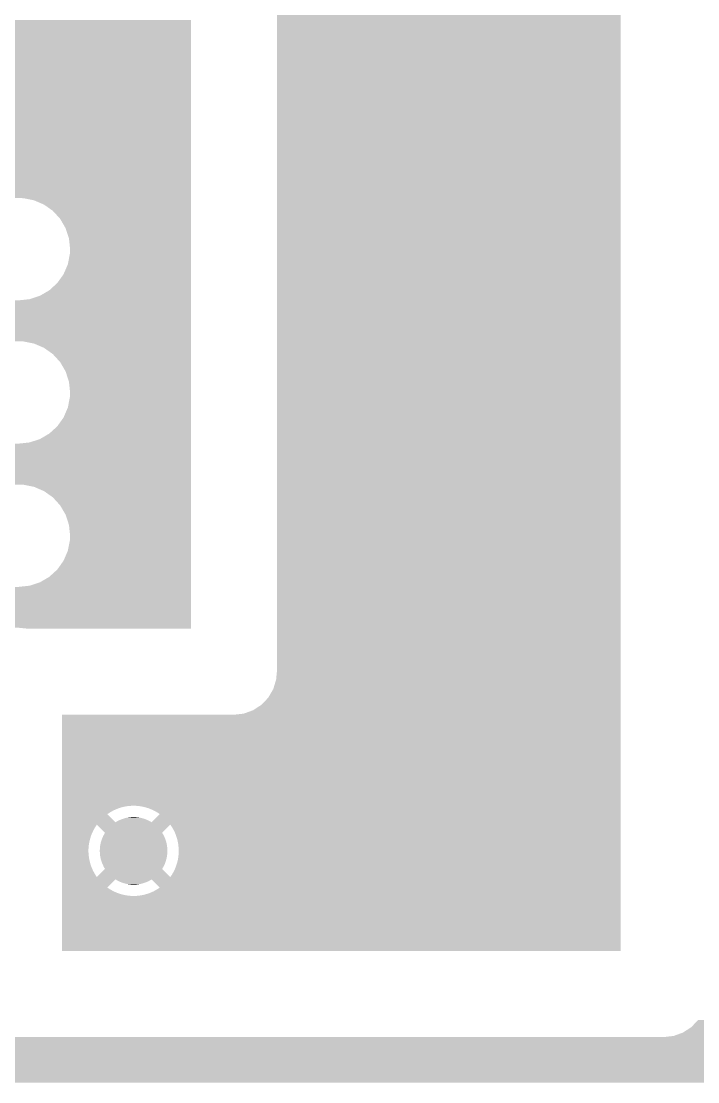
# Model space of a CAD drawing. Extents: x 295 to 953, y 10 to 290.
# Drawn here: x 558.18 to 571.97, y 216.42 to 238.05 of the extents above; entities that cross this region are included whole.
import ezdxf

# ---------------------------------------------------------------- set-up
doc = ezdxf.new("R2010")
doc.units = 0
doc.header["$LTSCALE"] = 5
doc.header["$MEASUREMENT"] = 0
doc.layers.add('PWR', color=7, linetype='CONTINUOUS')

msp = doc.modelspace()

# ---------------------------------------------------------------- linework, layer by layer
at = {"layer": 'PWR'}
for points in [[(563.392, 229.892), (563.392, 242.465), (570.403, 229.892), (570.403, 242.465)], [(511.399, 238.021), (511.399, 238.069), (561.64, 238.021), (561.64, 238.069)], [(556.572, 237.983), (556.547, 238.021), (561.64, 237.983), (561.64, 238.021)], [(556.606, 237.927), (556.572, 237.983), (561.64, 237.927), (561.64, 237.983)], [(556.635, 237.868), (556.606, 237.927), (561.64, 237.868), (561.64, 237.927)], [(556.66, 237.808), (556.635, 237.868), (561.64, 237.808), (561.64, 237.868)], [(556.681, 237.745), (556.66, 237.808), (561.64, 237.745), (561.64, 237.808)], [(556.697, 237.682), (556.681, 237.745), (561.64, 237.682), (561.64, 237.745)], [(556.709, 237.617), (556.697, 237.682), (561.64, 237.617), (561.64, 237.682)], [(556.716, 237.552), (556.709, 237.617), (561.64, 237.552), (561.64, 237.617)], [(556.718, 237.487), (556.716, 237.552), (561.64, 237.487), (561.64, 237.552)], [(556.717, 237.441), (556.718, 237.487), (561.64, 237.441), (561.64, 237.487)], [(556.667, 237.185), (556.686, 237.247), (561.64, 237.185), (561.64, 237.247)], [(556.686, 237.247), (556.701, 237.311), (561.64, 237.247), (561.64, 237.311)], [(556.701, 237.311), (556.711, 237.376), (561.64, 237.311), (561.64, 237.376)], [(556.711, 237.376), (556.717, 237.441), (561.64, 237.376), (561.64, 237.441)], [(556.583, 237.007), (556.615, 237.064), (561.64, 237.007), (561.64, 237.064)], [(556.615, 237.064), (556.643, 237.123), (561.64, 237.064), (561.64, 237.123)], [(556.643, 237.123), (556.667, 237.185), (561.64, 237.123), (561.64, 237.185)], [(538.146, 236.904), (538.141, 236.952), (561.64, 236.904), (561.64, 236.952)], [(556.332, 236.737), (556.166, 236.904), (561.64, 236.737), (561.64, 236.904)], [(556.547, 236.952), (556.583, 237.007), (561.64, 236.952), (561.64, 237.007)], [(555.883, 236.57), (555.948, 236.579), (561.64, 236.57), (561.64, 236.579)], [(555.948, 236.579), (556.013, 236.592), (561.64, 236.579), (561.64, 236.592)], [(556.013, 236.592), (556.076, 236.61), (561.64, 236.592), (561.64, 236.61)], [(556.076, 236.61), (556.138, 236.632), (561.64, 236.61), (561.64, 236.632)], [(556.138, 236.632), (556.198, 236.658), (561.64, 236.632), (561.64, 236.658)], [(556.198, 236.658), (556.256, 236.688), (561.64, 236.658), (561.64, 236.688)], [(556.256, 236.688), (556.311, 236.723), (561.64, 236.688), (561.64, 236.723)], [(556.311, 236.723), (556.332, 236.737), (561.64, 236.723), (561.64, 236.737)], [(537.885, 236.212), (538.013, 236.392), (561.64, 236.212), (561.64, 236.392)], [(538.013, 236.392), (538.088, 236.567), (561.64, 236.392), (561.64, 236.567)], [(555.818, 236.567), (555.883, 236.57), (561.64, 236.567), (561.64, 236.57)], [(537.722, 236.063), (537.885, 236.212), (561.64, 236.063), (561.64, 236.212)], [(537.323, 235.883), (537.532, 235.952), (561.64, 235.883), (561.64, 235.952)], [(537.532, 235.952), (537.722, 236.063), (561.64, 235.952), (561.64, 236.063)], [(527.427, 235.769), (527.344, 235.86), (561.64, 235.769), (561.64, 235.86)], [(527.538, 235.578), (527.427, 235.769), (561.64, 235.578), (561.64, 235.769)], [(537.103, 235.86), (537.323, 235.883), (561.64, 235.86), (561.64, 235.883)], [(527.607, 235.369), (527.538, 235.578), (561.64, 235.369), (561.64, 235.578)], [(527.631, 235.15), (527.607, 235.369), (561.64, 235.15), (561.64, 235.369)], [(527.626, 235.058), (527.631, 235.15), (561.64, 235.058), (561.64, 235.15)], [(527.584, 234.842), (527.626, 235.058), (561.64, 234.842), (561.64, 235.058)], [(527.369, 234.459), (527.497, 234.639), (561.64, 234.459), (561.64, 234.639)], [(527.497, 234.639), (527.584, 234.842), (561.64, 234.639), (561.64, 234.842)], [(527.348, 234.44), (527.369, 234.459), (561.64, 234.44), (561.64, 234.459)], [(558.226, 234.436), (558.135, 234.44), (561.64, 234.436), (561.64, 234.44)], [(558.443, 234.393), (558.226, 234.436), (561.64, 234.393), (561.64, 234.436)], [(558.645, 234.306), (558.443, 234.393), (561.64, 234.306), (561.64, 234.393)], [(558.825, 234.179), (558.645, 234.306), (561.64, 234.179), (561.64, 234.306)], [(558.974, 234.016), (558.825, 234.179), (561.64, 234.016), (561.64, 234.179)], [(559.085, 233.826), (558.974, 234.016), (561.64, 233.826), (561.64, 234.016)], [(559.154, 233.616), (559.085, 233.826), (561.64, 233.616), (561.64, 233.826)], [(559.177, 233.397), (559.154, 233.616), (561.64, 233.397), (561.64, 233.616)], [(559.173, 233.305), (559.177, 233.397), (561.64, 233.305), (561.64, 233.397)], [(559.131, 233.089), (559.173, 233.305), (561.64, 233.089), (561.64, 233.305)], [(559.044, 232.887), (559.131, 233.089), (561.64, 232.887), (561.64, 233.089)], [(558.753, 232.558), (558.916, 232.707), (561.64, 232.558), (561.64, 232.707)], [(558.916, 232.707), (559.044, 232.887), (561.64, 232.707), (561.64, 232.887)], [(558.563, 232.447), (558.753, 232.558), (561.64, 232.447), (561.64, 232.558)], [(511.399, 231.519), (511.399, 232.354), (561.64, 231.519), (561.64, 232.354)], [(558.135, 232.354), (558.354, 232.378), (561.64, 232.354), (561.64, 232.378)], [(558.354, 232.378), (558.563, 232.447), (561.64, 232.378), (561.64, 232.447)], [(558.226, 231.515), (558.135, 231.519), (561.64, 231.515), (561.64, 231.519)], [(558.443, 231.472), (558.226, 231.515), (561.64, 231.472), (561.64, 231.515)], [(558.645, 231.385), (558.443, 231.472), (561.64, 231.385), (561.64, 231.472)], [(558.825, 231.258), (558.645, 231.385), (561.64, 231.258), (561.64, 231.385)], [(558.974, 231.095), (558.825, 231.258), (561.64, 231.095), (561.64, 231.258)], [(559.085, 230.905), (558.974, 231.095), (561.64, 230.905), (561.64, 231.095)], [(559.154, 230.695), (559.085, 230.905), (561.64, 230.695), (561.64, 230.905)], [(559.177, 230.476), (559.154, 230.695), (561.64, 230.476), (561.64, 230.695)], [(559.131, 230.168), (559.173, 230.384), (561.64, 230.168), (561.64, 230.384)], [(559.173, 230.384), (559.177, 230.476), (561.64, 230.384), (561.64, 230.476)], [(559.044, 229.966), (559.131, 230.168), (561.64, 229.966), (561.64, 230.168)], [(558.916, 229.786), (558.992, 229.892), (561.64, 229.786), (561.64, 229.892)], [(558.992, 229.892), (559.044, 229.966), (561.64, 229.892), (561.64, 229.966)], [(563.392, 224.78), (563.392, 229.892), (570.403, 224.78), (570.403, 229.892)], [(558.753, 229.637), (558.916, 229.786), (561.64, 229.637), (561.64, 229.786)], [(558.135, 229.433), (558.354, 229.457), (561.64, 229.433), (561.64, 229.457)], [(558.354, 229.457), (558.563, 229.526), (561.64, 229.457), (561.64, 229.526)], [(558.563, 229.526), (558.753, 229.637), (561.64, 229.526), (561.64, 229.637)], [(538.146, 229.308), (538.133, 229.433), (561.64, 229.308), (561.64, 229.433)], [(538.142, 229.216), (538.146, 229.308), (561.64, 229.216), (561.64, 229.308)], [(538.1, 229), (538.142, 229.216), (561.64, 229), (561.64, 229.216)], [(537.885, 228.617), (538.013, 228.797), (561.64, 228.617), (561.64, 228.797)], [(538.013, 228.797), (538.1, 229), (561.64, 228.797), (561.64, 229)], [(537.864, 228.598), (537.885, 228.617), (561.64, 228.598), (561.64, 228.617)], [(558.226, 228.594), (558.135, 228.598), (561.64, 228.594), (561.64, 228.598)], [(558.443, 228.551), (558.226, 228.594), (561.64, 228.551), (561.64, 228.594)], [(558.645, 228.464), (558.443, 228.551), (561.64, 228.464), (561.64, 228.551)], [(558.825, 228.337), (558.645, 228.464), (561.64, 228.337), (561.64, 228.464)], [(558.974, 228.174), (558.825, 228.337), (561.64, 228.174), (561.64, 228.337)], [(559.085, 227.984), (558.974, 228.174), (561.64, 227.984), (561.64, 228.174)], [(559.154, 227.774), (559.085, 227.984), (561.64, 227.774), (561.64, 227.984)], [(559.177, 227.555), (559.154, 227.774), (561.64, 227.555), (561.64, 227.774)], [(559.173, 227.463), (559.177, 227.555), (561.64, 227.463), (561.64, 227.555)], [(559.131, 227.247), (559.173, 227.463), (561.64, 227.247), (561.64, 227.463)], [(559.044, 227.045), (559.131, 227.247), (561.64, 227.045), (561.64, 227.247)], [(558.753, 226.716), (558.916, 226.865), (561.64, 226.716), (561.64, 226.865)], [(558.916, 226.865), (559.044, 227.045), (561.64, 226.865), (561.64, 227.045)], [(558.563, 226.605), (558.753, 226.716), (561.64, 226.605), (561.64, 226.716)], [(537.943, 226.422), (537.859, 226.512), (561.64, 226.422), (561.64, 226.512)], [(538.054, 226.231), (537.943, 226.422), (561.64, 226.231), (561.64, 226.422)], [(558.135, 226.512), (558.354, 226.536), (561.64, 226.512), (561.64, 226.536)], [(558.354, 226.536), (558.563, 226.605), (561.64, 226.536), (561.64, 226.605)], [(538.123, 226.022), (538.054, 226.231), (561.64, 226.022), (561.64, 226.231)], [(538.146, 225.803), (538.123, 226.022), (561.64, 225.803), (561.64, 226.022)], [(538.142, 225.711), (538.146, 225.803), (561.64, 225.711), (561.64, 225.803)], [(538.135, 225.677), (538.142, 225.711), (561.64, 225.677), (561.64, 225.711)], [(558.335, 225.657), (558.135, 225.677), (561.64, 225.657), (561.64, 225.677)], [(558.34, 225.657), (558.335, 225.657), (561.639, 225.657), (561.64, 225.657)], [(563.377, 224.62), (563.392, 224.78), (570.403, 224.62), (570.403, 224.78)], [(563.318, 224.427), (563.377, 224.62), (570.403, 224.427), (570.403, 224.62)], [(563.076, 224.106), (563.216, 224.252), (570.403, 224.106), (570.403, 224.252)], [(563.216, 224.252), (563.318, 224.427), (570.403, 224.252), (570.403, 224.427)], [(562.907, 223.996), (563.076, 224.106), (570.403, 223.996), (570.403, 224.106)], [(559.011, 223.903), (559.011, 223.904), (570.403, 223.903), (570.403, 223.904)], [(559.011, 222.049), (559.011, 223.903), (570.403, 222.049), (570.403, 223.903)], [(562.516, 223.904), (562.717, 223.927), (570.403, 223.904), (570.403, 223.927)], [(562.717, 223.927), (562.907, 223.996), (570.403, 223.927), (570.403, 223.996)], [(559.011, 222.045), (559.011, 222.049), (560.386, 222.045), (560.451, 222.049)], [(559.011, 222.037), (559.011, 222.045), (560.321, 222.037), (560.386, 222.045)], [(559.011, 222.024), (559.011, 222.037), (560.256, 222.024), (560.321, 222.037)], [(559.011, 222.006), (559.011, 222.024), (560.193, 222.006), (560.256, 222.024)], [(559.011, 221.984), (559.011, 222.006), (560.132, 221.984), (560.193, 222.006)], [(559.011, 221.958), (559.011, 221.984), (560.072, 221.958), (560.132, 221.984)], [(559.011, 221.927), (559.011, 221.958), (560.014, 221.927), (560.072, 221.958)], [(559.011, 221.892), (559.011, 221.927), (559.958, 221.892), (560.014, 221.927)], [(559.011, 221.878), (559.011, 221.892), (559.937, 221.878), (559.958, 221.892)], [(559.011, 221.712), (559.011, 221.878), (560.103, 221.712), (559.937, 221.878)], [(560.517, 222.048), (560.451, 222.049), (570.403, 222.048), (570.403, 222.049)], [(560.582, 222.042), (560.517, 222.048), (570.403, 222.042), (570.403, 222.048)], [(560.647, 222.032), (560.582, 222.042), (570.403, 222.032), (570.403, 222.042)], [(560.711, 222.017), (560.647, 222.032), (570.403, 222.017), (570.403, 222.032)], [(560.773, 221.998), (560.711, 222.017), (570.403, 221.998), (570.403, 222.017)], [(560.835, 221.974), (560.773, 221.998), (570.403, 221.974), (570.403, 221.998)], [(560.894, 221.946), (560.835, 221.974), (570.403, 221.946), (570.403, 221.974)], [(560.839, 221.712), (561.006, 221.878), (570.403, 221.712), (570.403, 221.878)], [(560.951, 221.914), (560.894, 221.946), (570.403, 221.914), (570.403, 221.946)], [(561.006, 221.878), (560.951, 221.914), (570.403, 221.878), (570.403, 221.914)], [(559.011, 221.663), (559.011, 221.712), (570.403, 221.663), (570.403, 221.712)], [(559.011, 221.609), (559.011, 221.663), (559.686, 221.609), (559.722, 221.663)], [(559.888, 221.497), (559.722, 221.663), (561.054, 221.497), (561.22, 221.663)], [(560.103, 221.712), (560.136, 221.732), (560.839, 221.712), (560.805, 221.732)], [(560.136, 221.732), (560.154, 221.74), (560.805, 221.732), (560.79, 221.74)], [(560.154, 221.74), (560.187, 221.757), (560.79, 221.74), (560.754, 221.757)], [(560.187, 221.757), (560.205, 221.764), (560.754, 221.757), (560.739, 221.764)], [(560.205, 221.764), (560.24, 221.778), (560.739, 221.764), (560.701, 221.778)], [(560.24, 221.778), (560.259, 221.784), (560.701, 221.778), (560.686, 221.784)], [(560.259, 221.784), (560.294, 221.795), (560.686, 221.784), (560.647, 221.795)], [(560.294, 221.795), (560.314, 221.8), (560.647, 221.795), (560.631, 221.8)], [(560.314, 221.8), (560.349, 221.807), (560.631, 221.8), (560.591, 221.807)], [(560.349, 221.807), (560.371, 221.81), (560.591, 221.807), (560.575, 221.81)], [(560.371, 221.81), (560.406, 221.815), (560.575, 221.81), (560.533, 221.815)], [(560.406, 221.815), (560.433, 221.817), (560.533, 221.815), (560.519, 221.817)], [(560.433, 221.817), (560.462, 221.818), (560.519, 221.817), (560.462, 221.818)], [(561.246, 221.626), (561.22, 221.663), (570.403, 221.626), (570.403, 221.663)], [(559.011, 221.551), (559.011, 221.609), (559.654, 221.551), (559.686, 221.609)], [(559.011, 221.492), (559.011, 221.551), (559.626, 221.492), (559.654, 221.551)], [(559.011, 221.431), (559.011, 221.492), (559.602, 221.431), (559.626, 221.492)], [(559.84, 221.405), (559.86, 221.448), (561.103, 221.405), (561.082, 221.448)], [(559.86, 221.448), (559.865, 221.456), (561.082, 221.448), (561.078, 221.456)], [(559.865, 221.456), (559.888, 221.497), (561.078, 221.456), (561.054, 221.497)], [(561.279, 221.569), (561.246, 221.626), (570.403, 221.569), (570.403, 221.626)], [(561.309, 221.511), (561.279, 221.569), (570.403, 221.511), (570.403, 221.569)], [(561.334, 221.45), (561.309, 221.511), (570.403, 221.45), (570.403, 221.511)], [(561.354, 221.388), (561.334, 221.45), (570.403, 221.388), (570.403, 221.45)], [(559.011, 221.368), (559.011, 221.431), (559.583, 221.368), (559.602, 221.431)], [(559.011, 221.305), (559.011, 221.368), (559.568, 221.305), (559.583, 221.368)], [(559.011, 221.24), (559.011, 221.305), (559.558, 221.24), (559.568, 221.305)], [(559.011, 221.174), (559.011, 221.24), (559.552, 221.174), (559.558, 221.24)], [(559.785, 221.186), (559.79, 221.233), (561.158, 221.186), (561.153, 221.233)], [(559.79, 221.233), (559.792, 221.242), (561.153, 221.233), (561.151, 221.242)], [(559.792, 221.242), (559.801, 221.289), (561.151, 221.242), (561.142, 221.289)], [(559.801, 221.289), (559.803, 221.298), (561.142, 221.289), (561.14, 221.298)], [(559.803, 221.298), (559.816, 221.343), (561.14, 221.298), (561.126, 221.343)], [(559.816, 221.343), (559.819, 221.352), (561.126, 221.343), (561.124, 221.352)], [(559.819, 221.352), (559.836, 221.397), (561.124, 221.352), (561.106, 221.397)], [(559.836, 221.397), (559.84, 221.405), (561.106, 221.397), (561.103, 221.405)], [(561.371, 221.324), (561.354, 221.388), (570.403, 221.324), (570.403, 221.388)], [(561.382, 221.26), (561.371, 221.324), (570.403, 221.26), (570.403, 221.324)], [(561.389, 221.195), (561.382, 221.26), (570.403, 221.195), (570.403, 221.26)], [(559.011, 221.109), (559.011, 221.174), (559.551, 221.109), (559.552, 221.174)], [(559.011, 221.043), (559.011, 221.109), (559.555, 221.043), (559.551, 221.109)], [(559.011, 220.978), (559.011, 221.043), (559.564, 220.978), (559.555, 221.043)], [(559.782, 221.129), (559.784, 221.177), (561.161, 221.129), (561.159, 221.177)], [(559.784, 221.081), (559.782, 221.129), (561.159, 221.081), (561.161, 221.129)], [(559.784, 221.177), (559.785, 221.186), (561.159, 221.177), (561.158, 221.186)], [(559.784, 221.072), (559.784, 221.081), (561.158, 221.072), (561.159, 221.081)], [(559.79, 221.025), (559.784, 221.072), (561.153, 221.025), (561.158, 221.072)], [(559.791, 221.016), (559.79, 221.025), (561.151, 221.016), (561.153, 221.025)], [(559.801, 220.969), (559.791, 221.016), (561.142, 220.969), (561.151, 221.016)], [(561.375, 220.953), (561.385, 221.018), (570.403, 220.953), (570.403, 221.018)], [(561.385, 221.018), (561.39, 221.084), (570.403, 221.018), (570.403, 221.084)], [(561.391, 221.129), (561.389, 221.195), (570.403, 221.129), (570.403, 221.195)], [(561.39, 221.084), (561.391, 221.129), (570.403, 221.084), (570.403, 221.129)], [(559.011, 220.914), (559.011, 220.978), (559.577, 220.914), (559.564, 220.978)], [(559.011, 220.851), (559.011, 220.914), (559.594, 220.851), (559.577, 220.914)], [(559.011, 220.789), (559.011, 220.851), (559.616, 220.789), (559.594, 220.851)], [(559.803, 220.96), (559.801, 220.969), (561.139, 220.96), (561.142, 220.969)], [(559.817, 220.915), (559.803, 220.96), (561.127, 220.915), (561.139, 220.96)], [(559.819, 220.906), (559.817, 220.915), (561.123, 220.906), (561.127, 220.915)], [(559.836, 220.861), (559.819, 220.906), (561.107, 220.861), (561.123, 220.906)], [(559.84, 220.853), (559.836, 220.861), (561.103, 220.853), (561.107, 220.861)], [(559.861, 220.81), (559.84, 220.853), (561.083, 220.81), (561.103, 220.853)], [(559.864, 220.802), (559.861, 220.81), (561.078, 220.802), (561.083, 220.81)], [(559.888, 220.761), (559.864, 220.802), (561.054, 220.761), (561.078, 220.802)], [(561.317, 220.766), (561.34, 220.827), (570.403, 220.766), (570.403, 220.827)], [(561.34, 220.827), (561.36, 220.89), (570.403, 220.827), (570.403, 220.89)], [(561.36, 220.89), (561.375, 220.953), (570.403, 220.89), (570.403, 220.953)], [(559.011, 220.729), (559.011, 220.789), (559.643, 220.729), (559.616, 220.789)], [(559.011, 220.671), (559.011, 220.729), (559.673, 220.671), (559.643, 220.729)], [(559.011, 220.615), (559.011, 220.671), (559.708, 220.615), (559.673, 220.671)], [(559.011, 220.595), (559.011, 220.615), (559.722, 220.595), (559.708, 220.615)], [(559.011, 220.546), (559.011, 220.595), (570.403, 220.546), (570.403, 220.595)], [(559.722, 220.595), (559.888, 220.761), (561.22, 220.595), (561.054, 220.761)], [(561.22, 220.595), (561.257, 220.649), (570.403, 220.595), (570.403, 220.649)], [(561.257, 220.649), (561.289, 220.707), (570.403, 220.649), (570.403, 220.707)], [(561.289, 220.707), (561.317, 220.766), (570.403, 220.707), (570.403, 220.766)], [(559.011, 220.38), (559.011, 220.546), (559.937, 220.38), (560.103, 220.546)], [(559.011, 220.344), (559.011, 220.38), (559.992, 220.344), (559.937, 220.38)], [(560.138, 220.526), (560.103, 220.546), (560.806, 220.526), (560.839, 220.546)], [(560.152, 220.518), (560.138, 220.526), (560.789, 220.518), (560.806, 220.526)], [(560.188, 220.501), (560.152, 220.518), (560.756, 220.501), (560.789, 220.518)], [(560.204, 220.494), (560.188, 220.501), (560.737, 220.494), (560.756, 220.501)], [(560.241, 220.48), (560.204, 220.494), (560.703, 220.48), (560.737, 220.494)], [(560.257, 220.474), (560.241, 220.48), (560.684, 220.474), (560.703, 220.48)], [(560.296, 220.463), (560.257, 220.474), (560.649, 220.463), (560.684, 220.474)], [(560.312, 220.458), (560.296, 220.463), (560.629, 220.458), (560.649, 220.463)], [(560.352, 220.451), (560.312, 220.458), (560.593, 220.451), (560.629, 220.458)], [(560.367, 220.448), (560.352, 220.451), (560.572, 220.448), (560.593, 220.451)], [(560.41, 220.443), (560.367, 220.448), (560.537, 220.443), (560.572, 220.448)], [(560.424, 220.441), (560.41, 220.443), (560.51, 220.441), (560.537, 220.443)], [(560.48, 220.44), (560.424, 220.441), (560.48, 220.44), (560.51, 220.441)], [(561.006, 220.38), (560.839, 220.546), (570.403, 220.38), (570.403, 220.546)], [(560.929, 220.331), (560.985, 220.366), (570.403, 220.331), (570.403, 220.366)], [(560.985, 220.366), (561.006, 220.38), (570.403, 220.366), (570.403, 220.38)], [(559.011, 220.312), (559.011, 220.344), (560.049, 220.312), (559.992, 220.344)], [(559.011, 220.284), (559.011, 220.312), (560.108, 220.284), (560.049, 220.312)], [(559.011, 220.26), (559.011, 220.284), (560.169, 220.26), (560.108, 220.284)], [(559.011, 220.241), (559.011, 220.26), (560.232, 220.241), (560.169, 220.26)], [(559.011, 220.226), (559.011, 220.241), (560.296, 220.226), (560.232, 220.241)], [(559.011, 220.216), (559.011, 220.226), (560.361, 220.216), (560.296, 220.226)], [(559.011, 220.21), (559.011, 220.216), (560.426, 220.21), (560.361, 220.216)], [(559.011, 220.209), (559.011, 220.21), (560.491, 220.209), (560.426, 220.21)], [(559.011, 219.085), (559.011, 220.209), (570.403, 219.085), (570.403, 220.209)], [(560.491, 220.209), (560.557, 220.213), (570.403, 220.209), (570.403, 220.213)], [(560.557, 220.213), (560.622, 220.221), (570.403, 220.213), (570.403, 220.221)], [(560.622, 220.221), (560.686, 220.234), (570.403, 220.221), (570.403, 220.234)], [(560.686, 220.234), (560.749, 220.252), (570.403, 220.234), (570.403, 220.252)], [(560.749, 220.252), (560.811, 220.274), (570.403, 220.252), (570.403, 220.274)], [(560.811, 220.274), (560.871, 220.3), (570.403, 220.274), (570.403, 220.3)], [(560.871, 220.3), (560.929, 220.331), (570.403, 220.3), (570.403, 220.331)], [(559.011, 219.084), (559.011, 219.085), (570.402, 219.084), (570.403, 219.085)], [(571.839, 217.534), (571.892, 217.589), (592.982, 217.534), (592.931, 217.589)], [(571.892, 217.589), (571.979, 217.68), (592.931, 217.589), (592.878, 217.68)], [(546.012, 217.299), (546.018, 217.332), (593.26, 217.299), (593.214, 217.332)], [(571.279, 217.332), (571.48, 217.355), (593.214, 217.332), (593.181, 217.355)], [(571.48, 217.355), (571.67, 217.424), (593.181, 217.355), (593.084, 217.424)], [(571.67, 217.424), (571.674, 217.426), (593.084, 217.424), (593.08, 217.426)], [(571.674, 217.426), (571.839, 217.534), (593.08, 217.426), (592.982, 217.534)], [(545.915, 217.005), (545.984, 217.165), (618.636, 217.005), (618.542, 217.165)], [(545.984, 217.165), (545.986, 217.169), (593.771, 217.165), (593.679, 217.169)], [(545.986, 217.17), (545.995, 217.212), (593.677, 217.17), (593.463, 217.212)], [(545.986, 217.169), (545.986, 217.17), (593.679, 217.169), (593.677, 217.17)], [(545.995, 217.212), (546.012, 217.299), (593.463, 217.212), (593.26, 217.299)], [(545.811, 216.842), (545.899, 216.967), (618.785, 216.842), (618.671, 216.967)], [(545.899, 216.967), (545.915, 217.005), (618.671, 216.967), (618.636, 217.005)], [(545.774, 216.791), (545.811, 216.842), (618.857, 216.791), (618.785, 216.842)], [(548.249, 216.79), (548.183, 216.791), (618.858, 216.79), (618.857, 216.791)], [(548.314, 216.785), (548.249, 216.79), (618.866, 216.785), (618.858, 216.79)], [(548.379, 216.774), (548.314, 216.785), (618.881, 216.774), (618.866, 216.785)], [(548.443, 216.76), (548.379, 216.774), (618.902, 216.76), (618.881, 216.774)], [(548.505, 216.74), (548.443, 216.76), (618.929, 216.74), (618.902, 216.76)], [(548.566, 216.717), (548.505, 216.74), (618.962, 216.717), (618.929, 216.74)], [(548.571, 216.715), (548.566, 216.717), (618.965, 216.715), (618.962, 216.717)], [(548.626, 216.689), (548.571, 216.715), (619.025, 216.689), (618.965, 216.715)], [(548.683, 216.656), (548.626, 216.689), (619.1, 216.656), (619.025, 216.689)], [(548.571, 216.454), (548.599, 216.482), (654.359, 216.454), (654.219, 216.482)], [(548.599, 216.482), (548.686, 216.569), (654.219, 216.482), (654.017, 216.569)], [(548.726, 216.628), (548.683, 216.656), (619.167, 216.628), (619.1, 216.656)], [(548.686, 216.569), (548.698, 216.581), (654.017, 216.569), (653.999, 216.581)], [(548.698, 216.581), (548.702, 216.585), (619.476, 216.581), (619.384, 216.585)], [(548.702, 216.585), (548.737, 216.62), (619.384, 216.585), (619.205, 216.62)], [(548.737, 216.62), (548.726, 216.628), (619.205, 216.62), (619.167, 216.628)], [(516.902, 216.405), (516.937, 216.435), (659.493, 216.405), (659.493, 216.435)], [(544.99, 216.435), (545.028, 216.439), (654.528, 216.435), (654.436, 216.439)], [(545.028, 216.439), (545.17, 216.454), (654.436, 216.439), (654.359, 216.454)]]:
    msp.add_solid(points, dxfattribs=at)

doc.saveas('drawing.dxf')
